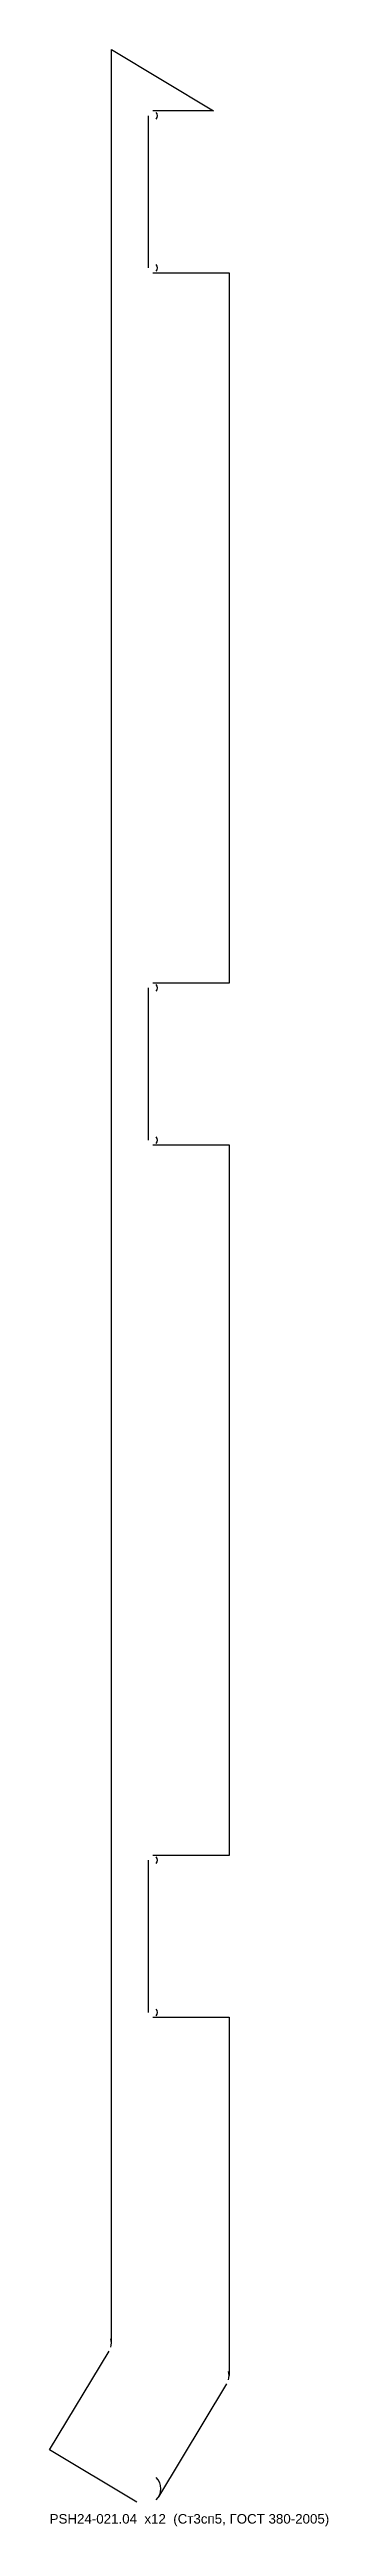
# Model space of a CAD drawing. Header units: millimetres. Extents: x -74 to 102, y -782 to 780.
import ezdxf

# ---------------------------------------------------------------- set-up
doc = ezdxf.new("R2010")
doc.units = ezdxf.units.MM
doc.layers.add('CUT', color=1, linetype='Continuous')
doc.layers.add('MARK', color=5, linetype='Continuous')
doc.styles.add('GOST', font='Arial')

msp = doc.modelspace()

# ---------------------------------------------------------------- linework, layer by layer
at = {"layer": 'CUT'}
for p, q in [((-34.7, -666.1), (-34.7, 780)), ((-34.7, 780), (29.6, 741.3)), ((-11.7, 738.3), (-11.7, 642.3)), ((29.6, 741.3), (-8.7, 741.3)), ((-8.7, 639.3), (39.3, 639.3)), ((39.3, 639.3), (39.3, 191.3)), ((-11.7, 188.3), (-11.7, 92.3)), ((39.3, 191.3), (-8.7, 191.3)), ((-8.7, 89.3), (39.3, 89.3)), ((39.3, 89.3), (39.3, -358.7)), ((39.3, -358.7), (-8.7, -358.7)), ((-11.7, -361.7), (-11.7, -457.7)), ((-8.7, -460.7), (39.3, -460.7)), ((39.3, -460.7), (39.3, -686.7)), ((-73.6, -733.6), (-36.2, -671.3)), ((37.8, -691.8), (-5, -763.2)), ((-18.8, -766.6), (-73.6, -733.6))]:
    msp.add_line(p, q, dxfattribs=at)
for centre, radius, start, end in [((-8.7, 738.3), 3, 315, 405), ((-8.7, 642.3), 3, 315, 405), ((-8.7, 188.3), 3, 315, 405), ((-8.7, 92.3), 3, 315, 405), ((-8.7, -361.7), 3, 315, 405), ((-8.7, -457.7), 3, 315, 405), ((-44.7, -666.1), 10, 344.5, 375.5), ((29.3, -686.7), 10, 344.5, 375.5), ((-13.6, -758), 10, 315, 405)]:
    msp.add_arc(centre, radius, start, end, dxfattribs=at)

# ---------------------------------------------------------------- texts
at = {"layer": 'MARK', "style": 'GOST'}
msp.add_text('PSH24-021.04  x12  (Ст3сп5, ГОСТ 380-2005)', height=6, dxfattribs=at).set_placement((-73.6, -780))

doc.saveas('drawing.dxf')
